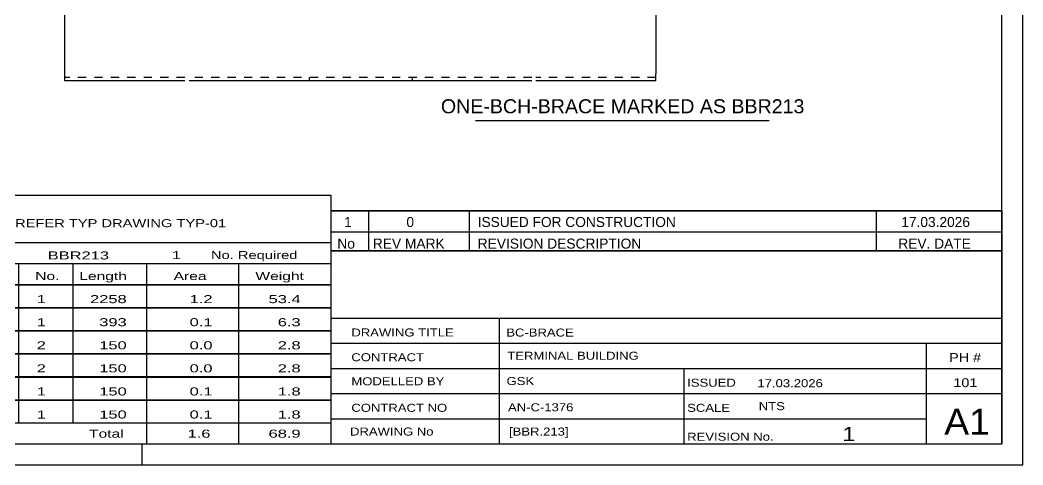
# Model space of a CAD drawing. Header units: millimetres. Extents: x 0 to 420, y 0 to 297.
# Drawn here: x 180.9 to 420, y 0 to 106 of the extents above; entities that cross this region are included whole.
import ezdxf

# ---------------------------------------------------------------- set-up
doc = ezdxf.new("R2010")
doc.units = ezdxf.units.MM
doc.linetypes.add('DXK_LINE_DOT2', pattern=[3.9198, 1.9599, -1.9599])
doc.styles.add('Arial', font='ARIAL.TTF', dxfattribs={"height": 0.2})
doc.styles.add('Arial Narrow', font='ARIALN.TTF', dxfattribs={"height": 0.2})

# ---------------------------------------------------------------- blocks, each defined once
blk = doc.blocks.new('Unknown-581589653-1129')
at = {"color": 5, "linetype": 'Continuous'}
for p, q in [((420, 0), (420, 297)), ((415, 5), (415, 292)), ((5, 5), (415, 5)), ((210, 0), (210, 5)), ((0, 0), (420, 0))]:
    blk.add_line(p, q, dxfattribs=at)
blk = doc.blocks.new('Part-581589653-5546 - 5545')
at = {"color": 2, "linetype": 'Continuous'}
for p, q in [((220.17, 110.36), (191.59, 110.36)), ((191.59, 91.64), (191.59, 110.36)), ((302.89, 110.36), (221.17, 110.36)), ((332.46, 110.36), (303.89, 110.36)), ((332.46, 110.36), (332.46, 93.22)), ((191.59, 91.51), (191.59, 91.64)), ((220.17, 91.51), (191.59, 91.51)), ((302.89, 91.51), (221.17, 91.51)), ((332.46, 91.51), (303.89, 91.51)), ((332.46, 91.51), (332.46, 93.22))]:
    blk.add_line(p, q, dxfattribs=at)
at = {"color": 7, "linetype": 'DXK_LINE_DOT2'}
for p, q in [((249.74, 110.36), (249.74, 109.51)), ((274.32, 110.36), (274.32, 109.51)), ((220.17, 109.51), (191.59, 109.51)), ((302.89, 109.51), (221.17, 109.51)), ((332.46, 109.51), (303.89, 109.51)), ((332.46, 109.51), (332.46, 109.44)), ((332.46, 109.44), (332.46, 109.51)), ((332.46, 109.3), (332.46, 109.44)), ((332.46, 109.44), (332.46, 109.3)), ((191.59, 92.36), (191.59, 92.43)), ((220.17, 92.36), (191.59, 92.36)), ((302.89, 92.36), (221.17, 92.36)), ((249.87, 91.51), (249.87, 92.36)), ((274.44, 91.51), (274.44, 92.36)), ((332.46, 92.36), (303.89, 92.36)), ((332.46, 92.43), (332.46, 92.89)), ((332.46, 92.36), (332.46, 92.43))]:
    blk.add_line(p, q, dxfattribs=at)
blk = doc.blocks.new('Unknown-581589653-7108')
at = {"color": 7, "linetype": 'Continuous'}
for p, q in [((95, 64.25), (255, 64.25)), ((95, 53), (95, 64.25)), ((255, 64.25), (255, 53)), ((95, 53), (255, 53)), ((95, 53), (95, 48)), ((255, 53), (255, 48)), ((95, 48), (255, 48)), ((95, 48), (95, 43)), ((119, 48), (119, 43)), ((154.5, 48), (154.5, 43)), ((180.5, 48), (180.5, 43)), ((193.5, 48), (193.5, 43)), ((211, 48), (211, 43)), ((233, 48), (233, 43)), ((255, 48), (255, 43)), ((95, 43), (255, 43)), ((95, 42.95), (95, 37.55)), ((95, 42.95), (255, 42.95)), ((119, 43), (119, 37.5)), ((154.5, 43), (154.5, 37.5)), ((180.5, 43), (180.5, 37.5)), ((193.5, 43), (193.5, 37.5)), ((211, 43), (211, 37.5)), ((233, 43), (233, 37.5)), ((255, 42.95), (255, 37.55)), ((95, 37.55), (255, 37.55)), ((95, 37.45), (95, 32.05)), ((95, 37.45), (255, 37.45)), ((119, 37.5), (119, 32)), ((154.5, 37.5), (154.5, 32)), ((180.5, 37.5), (180.5, 32)), ((193.5, 37.5), (193.5, 32)), ((211, 37.5), (211, 32)), ((233, 37.5), (233, 32)), ((255, 37.45), (255, 32.05)), ((95, 32.05), (255, 32.05)), ((95, 31.95), (95, 26.55)), ((95, 31.95), (255, 31.95)), ((119, 32), (119, 26.5)), ((154.5, 32), (154.5, 26.5)), ((180.5, 32), (180.5, 26.5)), ((193.5, 32), (193.5, 26.5)), ((211, 32), (211, 26.5)), ((233, 32), (233, 26.5)), ((255, 31.95), (255, 26.55)), ((95, 26.55), (255, 26.55)), ((95, 26.45), (95, 21.05)), ((95, 26.45), (255, 26.45)), ((119, 26.5), (119, 21)), ((154.5, 26.5), (154.5, 21)), ((180.5, 26.5), (180.5, 21)), ((193.5, 26.5), (193.5, 21)), ((211, 26.5), (211, 21)), ((233, 26.5), (233, 21)), ((255, 26.45), (255, 21.05)), ((95, 21.05), (255, 21.05)), ((95, 20.95), (95, 15.55)), ((95, 20.95), (255, 20.95)), ((119, 21), (119, 15.5)), ((154.5, 21), (154.5, 15.5)), ((180.5, 21), (180.5, 15.5)), ((193.5, 21), (193.5, 15.5)), ((211, 21), (211, 15.5)), ((233, 21), (233, 15.5)), ((255, 20.95), (255, 15.55)), ((95, 15.55), (255, 15.55)), ((95, 15.45), (95, 10.05)), ((95, 15.45), (255, 15.45)), ((119, 15.5), (119, 10)), ((154.5, 15.5), (154.5, 10)), ((180.5, 15.5), (180.5, 10)), ((193.5, 15.5), (193.5, 10)), ((211, 15.5), (211, 10)), ((233, 15.5), (233, 10)), ((255, 15.45), (255, 10.05)), ((95, 10.05), (255, 10.05)), ((95, 10), (255, 10)), ((95, 10), (95, 5)), ((211, 10), (211, 5)), ((233, 10), (233, 5)), ((255, 10), (255, 5)), ((95, 5), (255, 5))]:
    blk.add_line(p, q, dxfattribs=at)
at = {"color": 7, "style": 'Arial Narrow'}
for s, height, width, p in [('GENERAL NOTES & WELD DETAILS :', 2.8633, 1.4, (96.15, 56.56)), ('REFER TYP DRAWING TYP-01', 1.9089, 1.6, (179.7, 56.66)), ("MATERIAL LIST FOR ASSEMBLY MK'D", 1.9089, 1.6, (96.15, 49.06)), ('BBR213', 1.909, 1.794707, (187.48, 48.97)), ('1', 1.91, 1.794707, (217.08, 49.06)), ('No. Required', 1.9089, 1.6, (226.41, 49.06)), ('Mark', 1.909, 1.7, (96.34, 44)), ('Profile', 1.909, 1.7, (129.41, 44)), ('Material', 1.909, 1.7, (159.54, 44.06)), ('No.', 1.909, 1.7, (184.5, 44.06)), ('Length', 1.909, 1.7, (195, 44.06)), ('Area', 1.909, 1.7, (217.5, 44.06)), ('Weight', 1.909, 1.7, (237, 44.06))]:
    blk.add_text(s, height=height, dxfattribs=dict(at, width=width)).set_placement(p)
at = {"color": 7, "linetype": 'Continuous', "style": 'Arial Narrow'}
for s, height, width, p in [('BBR213', 1.909, 1.794707, (96.5, 38.56)), ('SHS132*6', 1.909, 1.794707, (121, 38.56)), ('E350', 1.909, 1.794707, (160.74, 38.56)), ('1', 1.91, 1.794707, (184.86, 38.56)), ('2258', 1.909, 1.794707, (197.58, 38.56)), ('1.2', 1.909, 1.794707, (221.32, 38.56)), ('53.4', 1.909, 1.794707, (240.14, 38.56)), ('PL449', 1.909, 1.794707, (96.5, 33.06)), ('PL12*170', 1.909, 1.794707, (121, 33.06)), ('E350', 1.909, 1.794707, (160.74, 33.06)), ('1', 1.91, 1.794707, (184.86, 33.06)), ('393', 1.909, 1.794707, (199.77, 33.06)), ('0.1', 1.909, 1.794707, (221.32, 33.06)), ('6.3', 1.909, 1.794707, (242.33, 33.06)), ('PL40', 1.909, 1.794707, (96.5, 27.56)), ('PL10*120', 1.909, 1.794707, (121, 27.56)), ('E350', 1.909, 1.794707, (160.74, 27.56)), ('2', 1.91, 1.794707, (184.86, 27.56)), ('150', 1.909, 1.794707, (199.77, 27.56)), ('0.0', 1.909, 1.794707, (221.32, 27.56)), ('2.8', 1.909, 1.794707, (242.33, 27.56)), ('PL564', 1.909, 1.794707, (96.5, 22.06)), ('PL10*120', 1.909, 1.794707, (121, 22.06)), ('E350', 1.909, 1.794707, (160.74, 22.06)), ('2', 1.91, 1.794707, (184.86, 22.06)), ('150', 1.909, 1.794707, (199.77, 22.06)), ('0.0', 1.909, 1.794707, (221.32, 22.06)), ('2.8', 1.909, 1.794707, (242.33, 22.06)), ('PL41', 1.909, 1.794707, (96.5, 16.56)), ('PL10*150', 1.909, 1.794707, (121, 16.56)), ('E350', 1.909, 1.794707, (160.74, 16.56)), ('1', 1.91, 1.794707, (184.86, 16.56)), ('150', 1.909, 1.794707, (199.77, 16.56)), ('0.1', 1.909, 1.794707, (221.32, 16.56)), ('1.8', 1.909, 1.794707, (242.33, 16.56)), ('PL565', 1.909, 1.794707, (96.5, 11.06)), ('PL10*150', 1.909, 1.794707, (121, 11.06)), ('E350', 1.909, 1.794707, (160.74, 11.06)), ('1', 1.91, 1.794707, (184.86, 11.06)), ('150', 1.909, 1.794707, (199.77, 11.06)), ('0.1', 1.909, 1.794707, (221.32, 11.06)), ('1.8', 1.909, 1.794707, (242.33, 11.06)), ('Total', 1.909, 1.7, (197.33, 6.5)), ('1.6', 1.909, 1.794707, (220.83, 6.5)), ('68.9', 1.909, 1.794707, (240.14, 6.5))]:
    blk.add_text(s, height=height, dxfattribs=dict(at, width=width)).set_placement(p)
blk = doc.blocks.new('Unknown-581589653-7106')
at = {"color": 7, "linetype": 'Continuous'}
for p, q in [((255, 51.05), (255, 5)), ((255, 51.05), (415, 51.05)), ((415, 51), (415, 5)), ((255, 35), (415, 35)), ((295.14, 35), (295.14, 5)), ((255, 29), (415, 29)), ((397, 5.05), (397, 29.05)), ((255, 23), (415, 23)), ((339.14, 23), (339.14, 5)), ((255, 17), (415, 17)), ((255, 11), (397, 11)), ((255, 5), (415, 5))]:
    blk.add_line(p, q, dxfattribs=at)
at = {"color": 7, "style": 'Arial Narrow'}
for s, height, width, p in [('DRAWING TITLE', 1.9089, 1.425378, (259.88, 30.61)), ('BC-BRACE', 1.909, 1.425378, (296.81, 30.59)), ('CONTRACT', 1.909, 1.425378, (259.88, 24.71)), ('TERMINAL BUILDING', 1.9089, 1.425378, (297.06, 25.07)), ('MODELLED BY', 1.9089, 1.425378, (259.88, 18.98)), ('GSK', 1.909, 1.425378, (296.88, 19.04)), ('ISSUED', 1.909, 1.425378, (339.94, 18.64)), ('17.03.2026', 1.909, 1.425378, (356.69, 18.52)), ('CONTRACT NO', 1.9089, 1.425378, (259.88, 12.66)), ('AN-C-1376', 1.909, 1.425378, (297.23, 12.78)), ('SCALE', 1.909, 1.425378, (339.94, 12.65)), ('A1', 6.204, 1.25, (401.24, 7.2)), ('DRAWING No', 1.909, 1.425378, (259.56, 7)), ('[BBR.213]', 1.909, 1.425378, (297.46, 6.99)), ('REVISION No.', 1.9089, 1.425378, (339.94, 5.77)), ('1', 3.34, 1.5, (376.91, 5.68))]:
    blk.add_text(s, height=height, dxfattribs=dict(at, width=width)).set_placement(p)
at = {"color": 7, "linetype": 'Continuous', "style": 'Arial Narrow'}
for s, height, width, p in [('PH #', 2.1, 1.42538, (402.4, 24.55)), ('101', 2.1, 1.42538, (403.41, 18.55)), ('NTS', 1.909, 1.425378, (357, 13.05))]:
    blk.add_text(s, height=height, dxfattribs=dict(at, width=width)).set_placement(p)
blk = doc.blocks.new('Unknown-581589653-7107')
at = {"color": 7, "linetype": 'Continuous'}
for p, q in [((255, 60.55), (415, 60.55)), ((415, 60.55), (255, 60.55)), ((255, 60.55), (255, 55.55)), ((264, 60.55), (264, 55.55)), ((288, 60.55), (288, 55.55)), ((385, 60.55), (385, 55.55)), ((415, 60.55), (415, 55.55)), ((255, 55.55), (415, 55.55)), ((255, 55.55), (255, 51.05)), ((255, 55.55), (415, 55.55)), ((264, 55.55), (264, 51.05)), ((288, 55.55), (288, 51.05)), ((385, 55.55), (385, 51.05)), ((415, 55.55), (415, 51.05)), ((415, 51.05), (255, 51.05))]:
    blk.add_line(p, q, dxfattribs=at)
at = {"color": 7, "linetype": 'Continuous', "style": 'Arial Narrow'}
for s, height, width, p in [('1', 2.39, 1.196471, (258.16, 56.7)), ('0', 2.39, 1.196471, (273, 56.7)), ('ISSUED FOR CONSTRUCTION', 2.3861, 1.196471, (290, 56.7)), ('17.03.2026', 2.386, 1.196471, (391, 56.7)), ('No', 2.386, 1.2, (256.54, 51.55)), ('REV MARK', 2.386, 1.2, (265, 51.55)), ('REVISION DESCRIPTION', 2.3861, 1.2, (290, 51.55)), ('REV. DATE', 2.386, 1.2, (390.28, 51.55))]:
    blk.add_text(s, height=height, dxfattribs=dict(at, width=width)).set_placement(p)
blk = doc.blocks.new('Unknown-581589653-7109')
at = {"color": 7, "linetype": 'Continuous'}
blk.add_line((289.5, 82.05), (359.5, 82.05), dxfattribs=at)
at = {"color": 7, "style": 'Arial'}
blk.add_text('ONE-BCH-BRACE MARKED AS BBR213', height=3.3428, dxfattribs=at).set_placement((281.23, 83.8))

msp = doc.modelspace()

# ---------------------------------------------------------------- block references
for name in ['Unknown-581589653-1129', 'Part-581589653-5546 - 5545', 'Unknown-581589653-7109', 'Unknown-581589653-7108', 'Unknown-581589653-7107', 'Unknown-581589653-7106']:
    msp.add_blockref(name, (0, 0))

doc.saveas('drawing.dxf')
